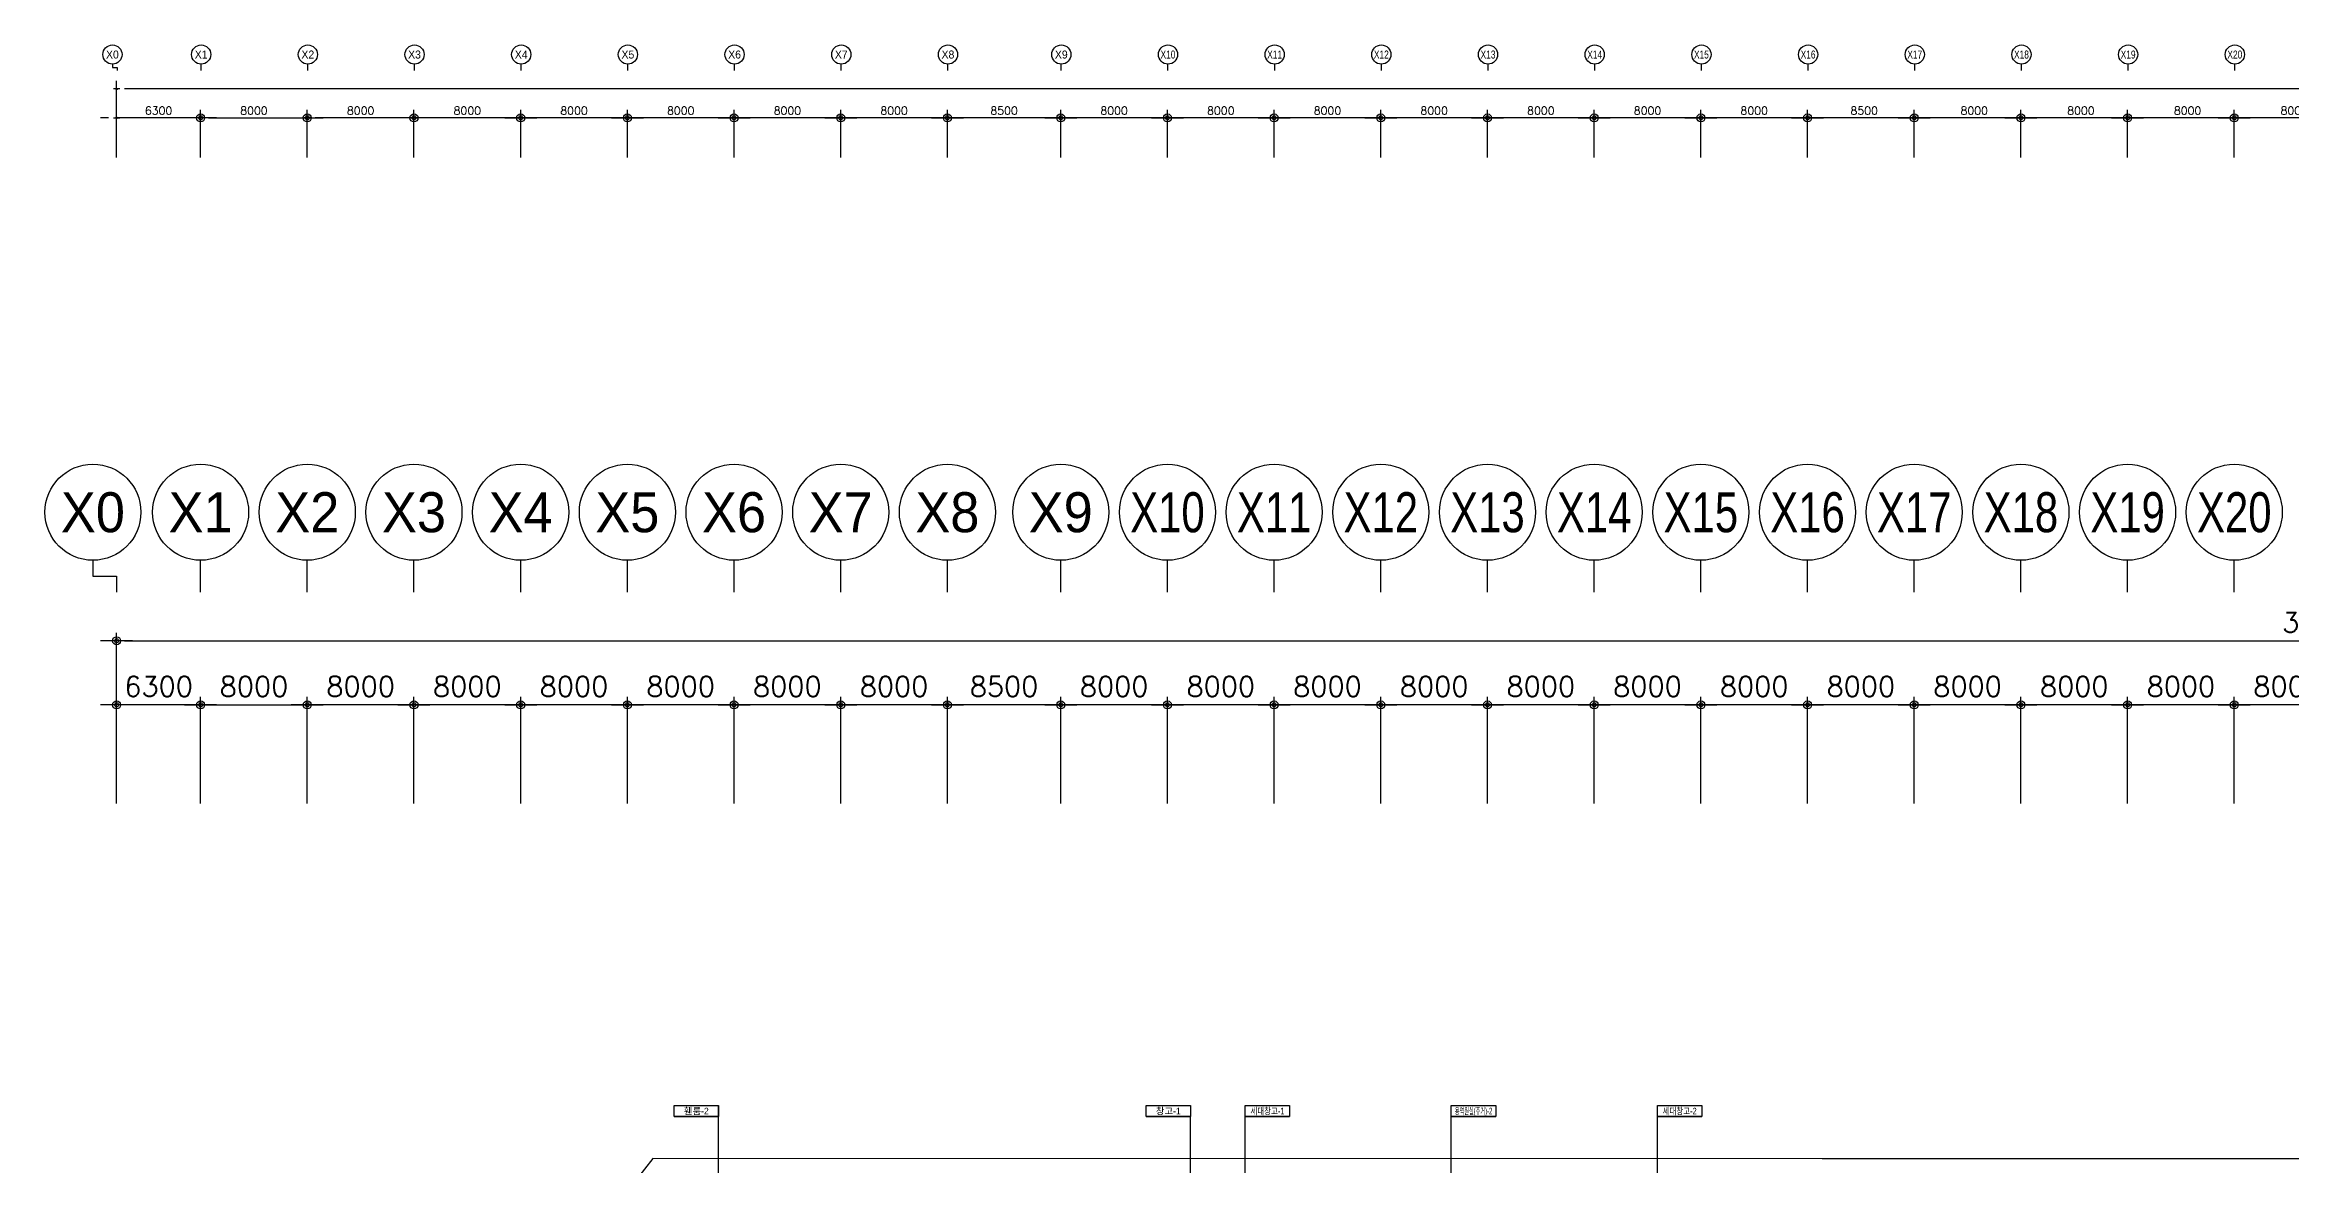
# Model space of a CAD drawing. Header units: millimetres. Extents: x -7614 to 421357, y 87385 to 341757.
# Drawn here: x 71993 to 240355, y 257878 to 341757 of the extents above; entities that cross this region are included whole.
import ezdxf
from ezdxf.enums import TextEntityAlignment as Align

# ---------------------------------------------------------------- set-up
doc = ezdxf.new("R2010")
doc.units = ezdxf.units.MM
doc.header["$LTSCALE"] = 600
doc.header["$MEASUREMENT"] = 0
doc.layers.get('0').update_dxf_attribs({"linetype": 'CONTINUOUS', "lineweight": 0})
doc.layers.get('DEFPOINTS').update_dxf_attribs({"linetype": 'CONTINUOUS'})
for name, color, linetype in [('DIM', 7, 'CONTINUOUS'), ('e-plan', 9, 'CONTINUOUS'), ('e-room-box', 7, 'CONTINUOUS'), ('e-text', 6, 'CONTINUOUS')]:
    doc.layers.add(name, color=color, linetype=linetype)
doc.styles.add('htw', font='Dotum.ttf')
doc.styles.add('kiahn', font='romans.shx', dxfattribs={"bigfont": 'cadhs.shx'})
doc.styles.add('YS1-UNIT$0$kiahn', font='romans.shx', dxfattribs={"bigfont": 'WHGTXT.shx'})
doc.styles.add('돋움', font='Dotum.ttf')
doc.dimstyles.new('YS1-UNIT$0$KIAHN', dxfattribs={"dimscale": 0.5, "dimtxt": 2.5, "dimasz": 1, "dimexe": 1, "dimexo": 1, "dimgap": 1, "dimtad": 1, "dimdec": 0, "dimzin": 1, "dimdsep": 46, "dimtxsty": 'YS1-UNIT$0$kiahn', "dimblk1": 'YS1-UNIT$0$DIMDOT', "dimblk2": 'YS1-UNIT$0$DIMDOT', "dimsah": 1, "dimcen": 0, "dimadec": 0, "dimazin": 0, "dimtfac": 1, "dimtdec": 0, "dimtix": 1, "dimtmove": 2, "dimatfit": 3, "dimldrblk": 'YS1-UNIT$0$DIMDOT', "dimfxl": 1, "dimtolj": 1, "dimtzin": 1, "dimarcsym": 0})

# ---------------------------------------------------------------- blocks, each defined once
blk = doc.blocks.new('YS1-UNIT$0$DIMDOT')
blk.add_line((-2, 0), (2, 0))
for radius in [0.5, 0.25]:
    blk.add_circle((0, 0), radius)
blk = doc.blocks.new('*D4')
at = {"layer": 'DEFPOINTS', "color": 0, "transparency": 16777216}
for p in [(-299440, 34020), (-299440, 26034), (-291440, 26034)]:
    blk.add_point(p, dxfattribs=at)
at = {"layer": 'e-plan', "color": 0, "lineweight": -2, "transparency": 16777216}
for p, q in [((-299440, 26634), (-299440, 34620)), ((-292040, 34020), (-298840, 34020)), ((-291440, 26634), (-291440, 34620))]:
    blk.add_line(p, q, dxfattribs=at)
at = {"layer": 'e-plan', "color": 0, "lineweight": -2, "transparency": 16777216, "xscale": 600, "yscale": 600, "zscale": 600, "rotation": 180}
blk.add_blockref('YS1-UNIT$0$DIMDOT', (-299440, 34020), dxfattribs=at)
at = {"layer": 'e-plan', "color": 0, "lineweight": -2, "transparency": 16777216, "xscale": 600, "yscale": 600, "zscale": 600}
blk.add_blockref('YS1-UNIT$0$DIMDOT', (-291440, 34020), dxfattribs=at)
at = {"layer": 'e-plan', "color": 0, "transparency": 16777216, "insert": (-295440, 35402), "char_height": 1500, "attachment_point": 5, "style": 'kiahn'}
blk.add_mtext('\\A1;8000', dxfattribs=at)
blk = doc.blocks.new('*D19')
at = {"layer": 'DEFPOINTS', "color": 0, "transparency": 16777216}
for p in [(-323440, 34020), (-323440, 26034), (-315440, 26034)]:
    blk.add_point(p, dxfattribs=at)
at = {"layer": 'e-plan', "color": 0, "lineweight": -2, "transparency": 16777216}
for p, q in [((-323440, 26634), (-323440, 34620)), ((-316040, 34020), (-322840, 34020)), ((-315440, 26634), (-315440, 34620))]:
    blk.add_line(p, q, dxfattribs=at)
at = {"layer": 'e-plan', "color": 0, "lineweight": -2, "transparency": 16777216, "xscale": 600, "yscale": 600, "zscale": 600, "rotation": 180}
blk.add_blockref('YS1-UNIT$0$DIMDOT', (-323440, 34020), dxfattribs=at)
at = {"layer": 'e-plan', "color": 0, "lineweight": -2, "transparency": 16777216, "xscale": 600, "yscale": 600, "zscale": 600}
blk.add_blockref('YS1-UNIT$0$DIMDOT', (-315440, 34020), dxfattribs=at)
at = {"layer": 'e-plan', "color": 0, "transparency": 16777216, "insert": (-319440, 35402), "char_height": 1500, "attachment_point": 5, "style": 'kiahn'}
blk.add_mtext('\\A1;8000', dxfattribs=at)
blk = doc.blocks.new('*D20')
at = {"layer": 'DEFPOINTS', "color": 0, "transparency": 16777216}
for p in [(-315440, 34020), (-315440, 26034), (-307440, 26034)]:
    blk.add_point(p, dxfattribs=at)
at = {"layer": 'e-plan', "color": 0, "lineweight": -2, "transparency": 16777216}
for p, q in [((-315440, 26634), (-315440, 34620)), ((-308040, 34020), (-314840, 34020)), ((-307440, 26634), (-307440, 34620))]:
    blk.add_line(p, q, dxfattribs=at)
at = {"layer": 'e-plan', "color": 0, "lineweight": -2, "transparency": 16777216, "xscale": 600, "yscale": 600, "zscale": 600, "rotation": 180}
blk.add_blockref('YS1-UNIT$0$DIMDOT', (-315440, 34020), dxfattribs=at)
at = {"layer": 'e-plan', "color": 0, "lineweight": -2, "transparency": 16777216, "xscale": 600, "yscale": 600, "zscale": 600}
blk.add_blockref('YS1-UNIT$0$DIMDOT', (-307440, 34020), dxfattribs=at)
at = {"layer": 'e-plan', "color": 0, "transparency": 16777216, "insert": (-311440, 35402), "char_height": 1500, "attachment_point": 5, "style": 'kiahn'}
blk.add_mtext('\\A1;8000', dxfattribs=at)
blk = doc.blocks.new('*D21')
at = {"layer": 'DEFPOINTS', "color": 0, "transparency": 16777216}
for p in [(-307440, 34020), (-307440, 26034), (-299440, 26034)]:
    blk.add_point(p, dxfattribs=at)
at = {"layer": 'e-plan', "color": 0, "lineweight": -2, "transparency": 16777216}
for p, q in [((-307440, 26634), (-307440, 34620)), ((-300040, 34020), (-306840, 34020)), ((-299440, 26634), (-299440, 34620))]:
    blk.add_line(p, q, dxfattribs=at)
at = {"layer": 'e-plan', "color": 0, "lineweight": -2, "transparency": 16777216, "xscale": 600, "yscale": 600, "zscale": 600, "rotation": 180}
blk.add_blockref('YS1-UNIT$0$DIMDOT', (-307440, 34020), dxfattribs=at)
at = {"layer": 'e-plan', "color": 0, "lineweight": -2, "transparency": 16777216, "xscale": 600, "yscale": 600, "zscale": 600}
blk.add_blockref('YS1-UNIT$0$DIMDOT', (-299440, 34020), dxfattribs=at)
at = {"layer": 'e-plan', "color": 0, "transparency": 16777216, "insert": (-303440, 35402), "char_height": 1500, "attachment_point": 5, "style": 'kiahn'}
blk.add_mtext('\\A1;8000', dxfattribs=at)
blk = doc.blocks.new('*D22')
at = {"layer": 'DEFPOINTS', "color": 0, "transparency": 16777216}
for p in [(-291440, 34020), (-291440, 26034), (-283440, 26034)]:
    blk.add_point(p, dxfattribs=at)
at = {"layer": 'e-plan', "color": 0, "lineweight": -2, "transparency": 16777216}
for p, q in [((-291440, 26634), (-291440, 34620)), ((-284040, 34020), (-290840, 34020)), ((-283440, 26634), (-283440, 34620))]:
    blk.add_line(p, q, dxfattribs=at)
at = {"layer": 'e-plan', "color": 0, "lineweight": -2, "transparency": 16777216, "xscale": 600, "yscale": 600, "zscale": 600, "rotation": 180}
blk.add_blockref('YS1-UNIT$0$DIMDOT', (-291440, 34020), dxfattribs=at)
at = {"layer": 'e-plan', "color": 0, "lineweight": -2, "transparency": 16777216, "xscale": 600, "yscale": 600, "zscale": 600}
blk.add_blockref('YS1-UNIT$0$DIMDOT', (-283440, 34020), dxfattribs=at)
at = {"layer": 'e-plan', "color": 0, "transparency": 16777216, "insert": (-287440, 35402), "char_height": 1500, "attachment_point": 5, "style": 'kiahn'}
blk.add_mtext('\\A1;8000', dxfattribs=at)
blk = doc.blocks.new('*D23')
at = {"layer": 'DEFPOINTS', "color": 0, "transparency": 16777216}
for p in [(-283440, 34020), (-283440, 26034), (-275440, 26034)]:
    blk.add_point(p, dxfattribs=at)
at = {"layer": 'e-plan', "color": 0, "lineweight": -2, "transparency": 16777216}
for p, q in [((-283440, 26634), (-283440, 34620)), ((-276040, 34020), (-282840, 34020)), ((-275440, 26634), (-275440, 34620))]:
    blk.add_line(p, q, dxfattribs=at)
at = {"layer": 'e-plan', "color": 0, "lineweight": -2, "transparency": 16777216, "xscale": 600, "yscale": 600, "zscale": 600, "rotation": 180}
blk.add_blockref('YS1-UNIT$0$DIMDOT', (-283440, 34020), dxfattribs=at)
at = {"layer": 'e-plan', "color": 0, "lineweight": -2, "transparency": 16777216, "xscale": 600, "yscale": 600, "zscale": 600}
blk.add_blockref('YS1-UNIT$0$DIMDOT', (-275440, 34020), dxfattribs=at)
at = {"layer": 'e-plan', "color": 0, "transparency": 16777216, "insert": (-279440, 35402), "char_height": 1500, "attachment_point": 5, "style": 'kiahn'}
blk.add_mtext('\\A1;8000', dxfattribs=at)
blk = doc.blocks.new('*D24')
at = {"layer": 'DEFPOINTS', "color": 0, "transparency": 16777216}
for p in [(-275440, 34020), (-275440, 26034), (-266940, 26034)]:
    blk.add_point(p, dxfattribs=at)
at = {"layer": 'e-plan', "color": 0, "lineweight": -2, "transparency": 16777216}
for p, q in [((-275440, 26634), (-275440, 34620)), ((-267540, 34020), (-274840, 34020)), ((-266940, 26634), (-266940, 34620))]:
    blk.add_line(p, q, dxfattribs=at)
at = {"layer": 'e-plan', "color": 0, "lineweight": -2, "transparency": 16777216, "xscale": 600, "yscale": 600, "zscale": 600, "rotation": 180}
blk.add_blockref('YS1-UNIT$0$DIMDOT', (-275440, 34020), dxfattribs=at)
at = {"layer": 'e-plan', "color": 0, "lineweight": -2, "transparency": 16777216, "xscale": 600, "yscale": 600, "zscale": 600}
blk.add_blockref('YS1-UNIT$0$DIMDOT', (-266940, 34020), dxfattribs=at)
at = {"layer": 'e-plan', "color": 0, "transparency": 16777216, "insert": (-271190, 35402), "char_height": 1500, "attachment_point": 5, "style": 'kiahn'}
blk.add_mtext('\\A1;8500', dxfattribs=at)
blk = doc.blocks.new('*D25')
at = {"layer": 'DEFPOINTS', "color": 0, "transparency": 16777216}
for p in [(-266940, 34020), (-266940, 26034), (-258940, 26034)]:
    blk.add_point(p, dxfattribs=at)
at = {"layer": 'e-plan', "color": 0, "lineweight": -2, "transparency": 16777216}
for p, q in [((-266940, 26634), (-266940, 34620)), ((-259540, 34020), (-266340, 34020)), ((-258940, 26634), (-258940, 34620))]:
    blk.add_line(p, q, dxfattribs=at)
at = {"layer": 'e-plan', "color": 0, "lineweight": -2, "transparency": 16777216, "xscale": 600, "yscale": 600, "zscale": 600, "rotation": 180}
blk.add_blockref('YS1-UNIT$0$DIMDOT', (-266940, 34020), dxfattribs=at)
at = {"layer": 'e-plan', "color": 0, "lineweight": -2, "transparency": 16777216, "xscale": 600, "yscale": 600, "zscale": 600}
blk.add_blockref('YS1-UNIT$0$DIMDOT', (-258940, 34020), dxfattribs=at)
at = {"layer": 'e-plan', "color": 0, "transparency": 16777216, "insert": (-262940, 35402), "char_height": 1500, "attachment_point": 5, "style": 'kiahn'}
blk.add_mtext('\\A1;8000', dxfattribs=at)
blk = doc.blocks.new('*D26')
at = {"layer": 'DEFPOINTS', "color": 0, "transparency": 16777216}
for p in [(-250940, 34020), (-250940, 26034), (-242940, 26034)]:
    blk.add_point(p, dxfattribs=at)
at = {"layer": 'e-plan', "color": 0, "lineweight": -2, "transparency": 16777216}
for p, q in [((-250940, 26634), (-250940, 34620)), ((-243540, 34020), (-250340, 34020)), ((-242940, 26634), (-242940, 34620))]:
    blk.add_line(p, q, dxfattribs=at)
at = {"layer": 'e-plan', "color": 0, "lineweight": -2, "transparency": 16777216, "xscale": 600, "yscale": 600, "zscale": 600, "rotation": 180}
blk.add_blockref('YS1-UNIT$0$DIMDOT', (-250940, 34020), dxfattribs=at)
at = {"layer": 'e-plan', "color": 0, "lineweight": -2, "transparency": 16777216, "xscale": 600, "yscale": 600, "zscale": 600}
blk.add_blockref('YS1-UNIT$0$DIMDOT', (-242940, 34020), dxfattribs=at)
at = {"layer": 'e-plan', "color": 0, "transparency": 16777216, "insert": (-246940, 35402), "char_height": 1500, "attachment_point": 5, "style": 'kiahn'}
blk.add_mtext('\\A1;8000', dxfattribs=at)
blk = doc.blocks.new('*D27')
at = {"layer": 'DEFPOINTS', "color": 0, "transparency": 16777216}
for p in [(-258940, 34020), (-258940, 26034), (-250940, 26034)]:
    blk.add_point(p, dxfattribs=at)
at = {"layer": 'e-plan', "color": 0, "lineweight": -2, "transparency": 16777216}
for p, q in [((-258940, 26634), (-258940, 34620)), ((-251540, 34020), (-258340, 34020)), ((-250940, 26634), (-250940, 34620))]:
    blk.add_line(p, q, dxfattribs=at)
at = {"layer": 'e-plan', "color": 0, "lineweight": -2, "transparency": 16777216, "xscale": 600, "yscale": 600, "zscale": 600, "rotation": 180}
blk.add_blockref('YS1-UNIT$0$DIMDOT', (-258940, 34020), dxfattribs=at)
at = {"layer": 'e-plan', "color": 0, "lineweight": -2, "transparency": 16777216, "xscale": 600, "yscale": 600, "zscale": 600}
blk.add_blockref('YS1-UNIT$0$DIMDOT', (-250940, 34020), dxfattribs=at)
at = {"layer": 'e-plan', "color": 0, "transparency": 16777216, "insert": (-254940, 35402), "char_height": 1500, "attachment_point": 5, "style": 'kiahn'}
blk.add_mtext('\\A1;8000', dxfattribs=at)
blk = doc.blocks.new('*D28')
at = {"layer": 'DEFPOINTS', "color": 0, "transparency": 16777216}
for p in [(-242940, 34020), (-242940, 26034), (-234940, 26034)]:
    blk.add_point(p, dxfattribs=at)
at = {"layer": 'e-plan', "color": 0, "lineweight": -2, "transparency": 16777216}
for p, q in [((-242940, 26634), (-242940, 34620)), ((-235540, 34020), (-242340, 34020)), ((-234940, 26634), (-234940, 34620))]:
    blk.add_line(p, q, dxfattribs=at)
at = {"layer": 'e-plan', "color": 0, "lineweight": -2, "transparency": 16777216, "xscale": 600, "yscale": 600, "zscale": 600, "rotation": 180}
blk.add_blockref('YS1-UNIT$0$DIMDOT', (-242940, 34020), dxfattribs=at)
at = {"layer": 'e-plan', "color": 0, "lineweight": -2, "transparency": 16777216, "xscale": 600, "yscale": 600, "zscale": 600}
blk.add_blockref('YS1-UNIT$0$DIMDOT', (-234940, 34020), dxfattribs=at)
at = {"layer": 'e-plan', "color": 0, "transparency": 16777216, "insert": (-238940, 35402), "char_height": 1500, "attachment_point": 5, "style": 'kiahn'}
blk.add_mtext('\\A1;8000', dxfattribs=at)
blk = doc.blocks.new('*D29')
at = {"layer": 'DEFPOINTS', "color": 0, "transparency": 16777216}
for p in [(-234940, 34020), (-234940, 26034), (-226940, 26034)]:
    blk.add_point(p, dxfattribs=at)
at = {"layer": 'e-plan', "color": 0, "lineweight": -2, "transparency": 16777216}
for p, q in [((-234940, 26634), (-234940, 34620)), ((-227540, 34020), (-234340, 34020)), ((-226940, 26634), (-226940, 34620))]:
    blk.add_line(p, q, dxfattribs=at)
at = {"layer": 'e-plan', "color": 0, "lineweight": -2, "transparency": 16777216, "xscale": 600, "yscale": 600, "zscale": 600, "rotation": 180}
blk.add_blockref('YS1-UNIT$0$DIMDOT', (-234940, 34020), dxfattribs=at)
at = {"layer": 'e-plan', "color": 0, "lineweight": -2, "transparency": 16777216, "xscale": 600, "yscale": 600, "zscale": 600}
blk.add_blockref('YS1-UNIT$0$DIMDOT', (-226940, 34020), dxfattribs=at)
at = {"layer": 'e-plan', "color": 0, "transparency": 16777216, "insert": (-230940, 35402), "char_height": 1500, "attachment_point": 5, "style": 'kiahn'}
blk.add_mtext('\\A1;8000', dxfattribs=at)
blk = doc.blocks.new('*D30')
at = {"layer": 'DEFPOINTS', "color": 0, "transparency": 16777216}
for p in [(-210940, 34020), (-210940, 26034), (-202940, 26034)]:
    blk.add_point(p, dxfattribs=at)
at = {"layer": 'e-plan', "color": 0, "lineweight": -2, "transparency": 16777216}
for p, q in [((-210940, 26634), (-210940, 34620)), ((-203540, 34020), (-210340, 34020)), ((-202940, 26634), (-202940, 34620))]:
    blk.add_line(p, q, dxfattribs=at)
at = {"layer": 'e-plan', "color": 0, "lineweight": -2, "transparency": 16777216, "xscale": 600, "yscale": 600, "zscale": 600, "rotation": 180}
blk.add_blockref('YS1-UNIT$0$DIMDOT', (-210940, 34020), dxfattribs=at)
at = {"layer": 'e-plan', "color": 0, "lineweight": -2, "transparency": 16777216, "xscale": 600, "yscale": 600, "zscale": 600}
blk.add_blockref('YS1-UNIT$0$DIMDOT', (-202940, 34020), dxfattribs=at)
at = {"layer": 'e-plan', "color": 0, "transparency": 16777216, "insert": (-206940, 35402), "char_height": 1500, "attachment_point": 5, "style": 'kiahn'}
blk.add_mtext('\\A1;8000', dxfattribs=at)
blk = doc.blocks.new('*D31')
at = {"layer": 'DEFPOINTS', "color": 0, "transparency": 16777216}
for p in [(-226940, 34020), (-226940, 26034), (-218940, 26034)]:
    blk.add_point(p, dxfattribs=at)
at = {"layer": 'e-plan', "color": 0, "lineweight": -2, "transparency": 16777216}
for p, q in [((-226940, 26634), (-226940, 34620)), ((-219540, 34020), (-226340, 34020)), ((-218940, 26634), (-218940, 34620))]:
    blk.add_line(p, q, dxfattribs=at)
at = {"layer": 'e-plan', "color": 0, "lineweight": -2, "transparency": 16777216, "xscale": 600, "yscale": 600, "zscale": 600, "rotation": 180}
blk.add_blockref('YS1-UNIT$0$DIMDOT', (-226940, 34020), dxfattribs=at)
at = {"layer": 'e-plan', "color": 0, "lineweight": -2, "transparency": 16777216, "xscale": 600, "yscale": 600, "zscale": 600}
blk.add_blockref('YS1-UNIT$0$DIMDOT', (-218940, 34020), dxfattribs=at)
at = {"layer": 'e-plan', "color": 0, "transparency": 16777216, "insert": (-222940, 35402), "char_height": 1500, "attachment_point": 5, "style": 'kiahn'}
blk.add_mtext('\\A1;8000', dxfattribs=at)
blk = doc.blocks.new('*D32')
at = {"layer": 'DEFPOINTS', "color": 0, "transparency": 16777216}
for p in [(-218940, 34020), (-218940, 26034), (-210940, 26034)]:
    blk.add_point(p, dxfattribs=at)
at = {"layer": 'e-plan', "color": 0, "lineweight": -2, "transparency": 16777216}
for p, q in [((-218940, 26634), (-218940, 34620)), ((-211540, 34020), (-218340, 34020)), ((-210940, 26634), (-210940, 34620))]:
    blk.add_line(p, q, dxfattribs=at)
at = {"layer": 'e-plan', "color": 0, "lineweight": -2, "transparency": 16777216, "xscale": 600, "yscale": 600, "zscale": 600, "rotation": 180}
blk.add_blockref('YS1-UNIT$0$DIMDOT', (-218940, 34020), dxfattribs=at)
at = {"layer": 'e-plan', "color": 0, "lineweight": -2, "transparency": 16777216, "xscale": 600, "yscale": 600, "zscale": 600}
blk.add_blockref('YS1-UNIT$0$DIMDOT', (-210940, 34020), dxfattribs=at)
at = {"layer": 'e-plan', "color": 0, "transparency": 16777216, "insert": (-214940, 35402), "char_height": 1500, "attachment_point": 5, "style": 'kiahn'}
blk.add_mtext('\\A1;8000', dxfattribs=at)
blk = doc.blocks.new('*D33')
at = {"layer": 'DEFPOINTS', "color": 0, "transparency": 16777216}
for p in [(-194940, 34020), (-194940, 26034), (-186940, 26034)]:
    blk.add_point(p, dxfattribs=at)
at = {"layer": 'e-plan', "color": 0, "lineweight": -2, "transparency": 16777216}
for p, q in [((-194940, 26634), (-194940, 34620)), ((-187540, 34020), (-194340, 34020)), ((-186940, 26634), (-186940, 34620))]:
    blk.add_line(p, q, dxfattribs=at)
at = {"layer": 'e-plan', "color": 0, "lineweight": -2, "transparency": 16777216, "xscale": 600, "yscale": 600, "zscale": 600, "rotation": 180}
blk.add_blockref('YS1-UNIT$0$DIMDOT', (-194940, 34020), dxfattribs=at)
at = {"layer": 'e-plan', "color": 0, "lineweight": -2, "transparency": 16777216, "xscale": 600, "yscale": 600, "zscale": 600}
blk.add_blockref('YS1-UNIT$0$DIMDOT', (-186940, 34020), dxfattribs=at)
at = {"layer": 'e-plan', "color": 0, "transparency": 16777216, "insert": (-190940, 35402), "char_height": 1500, "attachment_point": 5, "style": 'kiahn'}
blk.add_mtext('\\A1;8000', dxfattribs=at)
blk = doc.blocks.new('*D34')
at = {"layer": 'DEFPOINTS', "color": 0, "transparency": 16777216}
for p in [(-202940, 34020), (-202940, 26034), (-194940, 26034)]:
    blk.add_point(p, dxfattribs=at)
at = {"layer": 'e-plan', "color": 0, "lineweight": -2, "transparency": 16777216}
for p, q in [((-202940, 26634), (-202940, 34620)), ((-195540, 34020), (-202340, 34020)), ((-194940, 26634), (-194940, 34620))]:
    blk.add_line(p, q, dxfattribs=at)
at = {"layer": 'e-plan', "color": 0, "lineweight": -2, "transparency": 16777216, "xscale": 600, "yscale": 600, "zscale": 600, "rotation": 180}
blk.add_blockref('YS1-UNIT$0$DIMDOT', (-202940, 34020), dxfattribs=at)
at = {"layer": 'e-plan', "color": 0, "lineweight": -2, "transparency": 16777216, "xscale": 600, "yscale": 600, "zscale": 600}
blk.add_blockref('YS1-UNIT$0$DIMDOT', (-194940, 34020), dxfattribs=at)
at = {"layer": 'e-plan', "color": 0, "transparency": 16777216, "insert": (-198940, 35402), "char_height": 1500, "attachment_point": 5, "style": 'kiahn'}
blk.add_mtext('\\A1;8000', dxfattribs=at)
blk = doc.blocks.new('*D35')
at = {"layer": 'DEFPOINTS', "color": 0, "transparency": 16777216}
for p in [(-186940, 34020), (-186940, 26034), (-178940, 26034)]:
    blk.add_point(p, dxfattribs=at)
at = {"layer": 'e-plan', "color": 0, "lineweight": -2, "transparency": 16777216}
for p, q in [((-186940, 26634), (-186940, 34620)), ((-179540, 34020), (-186340, 34020)), ((-178940, 26634), (-178940, 34620))]:
    blk.add_line(p, q, dxfattribs=at)
at = {"layer": 'e-plan', "color": 0, "lineweight": -2, "transparency": 16777216, "xscale": 600, "yscale": 600, "zscale": 600, "rotation": 180}
blk.add_blockref('YS1-UNIT$0$DIMDOT', (-186940, 34020), dxfattribs=at)
at = {"layer": 'e-plan', "color": 0, "lineweight": -2, "transparency": 16777216, "xscale": 600, "yscale": 600, "zscale": 600}
blk.add_blockref('YS1-UNIT$0$DIMDOT', (-178940, 34020), dxfattribs=at)
at = {"layer": 'e-plan', "color": 0, "transparency": 16777216, "insert": (-182940, 35402), "char_height": 1500, "attachment_point": 5, "style": 'kiahn'}
blk.add_mtext('\\A1;8000', dxfattribs=at)
blk = doc.blocks.new('*D36')
at = {"layer": 'DEFPOINTS', "color": 0, "transparency": 16777216}
for p in [(-178940, 34020), (-178940, 26034), (-170940, 26034)]:
    blk.add_point(p, dxfattribs=at)
at = {"layer": 'e-plan', "color": 0, "lineweight": -2, "transparency": 16777216}
for p, q in [((-178940, 26634), (-178940, 34620)), ((-171540, 34020), (-178340, 34020)), ((-170940, 26634), (-170940, 34620))]:
    blk.add_line(p, q, dxfattribs=at)
at = {"layer": 'e-plan', "color": 0, "lineweight": -2, "transparency": 16777216, "xscale": 600, "yscale": 600, "zscale": 600, "rotation": 180}
blk.add_blockref('YS1-UNIT$0$DIMDOT', (-178940, 34020), dxfattribs=at)
at = {"layer": 'e-plan', "color": 0, "lineweight": -2, "transparency": 16777216, "xscale": 600, "yscale": 600, "zscale": 600}
blk.add_blockref('YS1-UNIT$0$DIMDOT', (-170940, 34020), dxfattribs=at)
at = {"layer": 'e-plan', "color": 0, "transparency": 16777216, "insert": (-174940, 35402), "char_height": 1500, "attachment_point": 5, "style": 'kiahn'}
blk.add_mtext('\\A1;8000', dxfattribs=at)
blk = doc.blocks.new('b')
at = {"layer": 'DIM'}
blk.add_line((0, 0), (0, 4), dxfattribs=at)
blk.add_circle((0, 10), 6, dxfattribs=at)
blk = doc.blocks.new('*D55')
at = {"layer": 'DEFPOINTS', "color": 0, "transparency": 16777216}
for p in [(-323440, 34020), (-331440, 26034), (-323440, 26034)]:
    blk.add_point(p, dxfattribs=at)
at = {"layer": 'e-plan', "color": 0, "lineweight": -2, "transparency": 16777216}
for p, q in [((-331440, 26634), (-331440, 34620)), ((-330840, 34020), (-324040, 34020)), ((-323440, 26634), (-323440, 34620))]:
    blk.add_line(p, q, dxfattribs=at)
at = {"layer": 'e-plan', "color": 0, "lineweight": -2, "transparency": 16777216, "xscale": 600, "yscale": 600, "zscale": 600, "rotation": 180}
blk.add_blockref('YS1-UNIT$0$DIMDOT', (-331440, 34020), dxfattribs=at)
at = {"layer": 'e-plan', "color": 0, "lineweight": -2, "transparency": 16777216, "xscale": 600, "yscale": 600, "zscale": 600}
blk.add_blockref('YS1-UNIT$0$DIMDOT', (-323440, 34020), dxfattribs=at)
at = {"layer": 'e-plan', "color": 0, "transparency": 16777216, "insert": (-327440, 35402), "char_height": 1500, "attachment_point": 5, "style": 'kiahn'}
blk.add_mtext('\\A1;8000', dxfattribs=at)
blk = doc.blocks.new('*D56')
at = {"layer": 'DEFPOINTS', "color": 0, "transparency": 16777216}
for p in [(-337740, 34020), (-337740, 26034), (-331440, 26034)]:
    blk.add_point(p, dxfattribs=at)
at = {"layer": 'e-plan', "color": 0, "lineweight": -2, "transparency": 16777216}
for p, q in [((-337740, 26634), (-337740, 34620)), ((-332040, 34020), (-337140, 34020)), ((-331440, 26634), (-331440, 34620))]:
    blk.add_line(p, q, dxfattribs=at)
at = {"layer": 'e-plan', "color": 0, "lineweight": -2, "transparency": 16777216, "xscale": 600, "yscale": 600, "zscale": 600, "rotation": 180}
blk.add_blockref('YS1-UNIT$0$DIMDOT', (-337740, 34020), dxfattribs=at)
at = {"layer": 'e-plan', "color": 0, "lineweight": -2, "transparency": 16777216, "xscale": 600, "yscale": 600, "zscale": 600}
blk.add_blockref('YS1-UNIT$0$DIMDOT', (-331440, 34020), dxfattribs=at)
at = {"layer": 'e-plan', "color": 0, "transparency": 16777216, "insert": (-334590, 35403), "char_height": 1500, "attachment_point": 5, "style": 'kiahn'}
blk.add_mtext('\\A1;6300', dxfattribs=at)
blk = doc.blocks.new('*D63')
at = {"layer": 'DEFPOINTS', "color": 0, "transparency": 16777216}
for p in [(-5240, 38820), (-337740, 26034), (-5240, 26034)]:
    blk.add_point(p, dxfattribs=at)
at = {"layer": 'e-plan', "color": 0, "lineweight": -2, "transparency": 16777216}
for p, q in [((-337740, 26634), (-337740, 39420)), ((-337140, 38820), (-5840, 38820)), ((-5240, 26634), (-5240, 39420))]:
    blk.add_line(p, q, dxfattribs=at)
at = {"layer": 'e-plan', "color": 0, "lineweight": -2, "transparency": 16777216, "xscale": 600, "yscale": 600, "zscale": 600, "rotation": 180}
blk.add_blockref('YS1-UNIT$0$DIMDOT', (-337740, 38820), dxfattribs=at)
at = {"layer": 'e-plan', "color": 0, "lineweight": -2, "transparency": 16777216, "xscale": 600, "yscale": 600, "zscale": 600}
blk.add_blockref('YS1-UNIT$0$DIMDOT', (-5240, 38820), dxfattribs=at)
at = {"layer": 'e-plan', "color": 0, "transparency": 16777216, "insert": (-171490, 40203), "char_height": 1500, "attachment_point": 5, "style": 'kiahn'}
blk.add_mtext('\\A1;332500', dxfattribs=at)
blk = doc.blocks.new('A$C322519D2')
at = {"layer": 'e-plan'}
blk.add_lwpolyline([(-339517.3, 44856.3), (-339517.3, 43656.3), (-337740, 43656.3), (-337740, 42456.3)], dxfattribs=at)
blk.add_circle((-339517.3, 48456.3), 3600, dxfattribs=at)
at = {"layer": 'e-plan', "xscale": 600, "yscale": 600, "zscale": 600}
for p in [(-331440, 42456.3), (-323440, 42456.3), (-315440, 42456.3), (-307440, 42456.3), (-299440, 42456.3), (-291440, 42456.3), (-283440, 42456.3), (-275440, 42456.3), (-266940, 42456.3), (-258940, 42456.3), (-250940, 42456.3), (-242940, 42456.3), (-234940, 42456.3), (-226940, 42456.3), (-218940, 42456.3), (-210940, 42456.3), (-202940, 42456.3), (-194940, 42456.3), (-186940, 42456.3), (-178940, 42456.3)]:
    blk.add_blockref('b', p, dxfattribs=at)
at = {"layer": 'e-plan', "style": 'htw'}
for s, p in [('X0', (-339517.3, 48456.3)), ('X1', (-331440, 48456.3)), ('X2', (-323440, 48456.3)), ('X3', (-315440, 48456.3)), ('X4', (-307440, 48456.3)), ('X5', (-299440, 48456.3)), ('X6', (-291440, 48456.3)), ('X7', (-283440, 48456.3)), ('X8', (-275440, 48456.3)), ('X9', (-266940, 48456.3))]:
    blk.add_text(s, height=3000, dxfattribs=at).set_placement(p, align=Align.MIDDLE_CENTER)
at = {"layer": 'e-plan', "style": 'htw', "width": 0.8}
for s, p in [('X10', (-258940, 48456.3)), ('X11', (-250940, 48456.3)), ('X12', (-242940, 48456.3)), ('X13', (-234940, 48456.3)), ('X14', (-226940, 48456.3)), ('X15', (-218940, 48456.3)), ('X16', (-210940, 48456.3)), ('X17', (-202940, 48456.3)), ('X18', (-194940, 48456.3)), ('X19', (-186940, 48456.3)), ('X20', (-178940, 48456.3))]:
    blk.add_text(s, height=3000, dxfattribs=at).set_placement(p, align=Align.MIDDLE_CENTER)
at = {"layer": 'e-plan'}
for base, p1, p2, picture, middle in [((-5240, 38819.6), (-337740, 26034.3), (-5240, 26034.3), '*D63', (-171490, 40203.2)), ((-323440, 34019.6), (-331440, 26034.3), (-323440, 26034.3), '*D55', (-327440, 35402.2))]:
    dim = blk.add_linear_dim(base=base, p1=p1, p2=p2, angle=180, dimstyle='YS1-UNIT$0$KIAHN', override={"dimscale": 600, "dimtxsty": 'kiahn'}, dxfattribs=at)
    dim.commit()
    dim.dimension.update_dxf_attribs({"geometry": picture, "text_midpoint": middle})
for base, p1, p2, picture, middle in [((-337740, 34019.6), (-331440, 26034.3), (-337740, 26034.3), '*D56', (-334590, 35403.2)), ((-323440, 34019.6), (-315440, 26034.3), (-323440, 26034.3), '*D19', (-319440, 35402.2)), ((-315440, 34019.6), (-307440, 26034.3), (-315440, 26034.3), '*D20', (-311440, 35402.2)), ((-307440, 34019.6), (-299440, 26034.3), (-307440, 26034.3), '*D21', (-303440, 35402.2)), ((-299440, 34019.6), (-291440, 26034.3), (-299440, 26034.3), '*D4', (-295440, 35402.2)), ((-291440, 34019.6), (-283440, 26034.3), (-291440, 26034.3), '*D22', (-287440, 35402.2)), ((-283440, 34019.6), (-275440, 26034.3), (-283440, 26034.3), '*D23', (-279440, 35402.2)), ((-275440, 34019.6), (-266940, 26034.3), (-275440, 26034.3), '*D24', (-271190, 35402.2)), ((-266940, 34019.6), (-258940, 26034.3), (-266940, 26034.3), '*D25', (-262940, 35402.2)), ((-258940, 34019.6), (-250940, 26034.3), (-258940, 26034.3), '*D27', (-254940, 35402.2)), ((-250940, 34019.6), (-242940, 26034.3), (-250940, 26034.3), '*D26', (-246940, 35402.2)), ((-242940, 34019.6), (-234940, 26034.3), (-242940, 26034.3), '*D28', (-238940, 35402.2)), ((-234940, 34019.6), (-226940, 26034.3), (-234940, 26034.3), '*D29', (-230940, 35402.2)), ((-226940, 34019.6), (-218940, 26034.3), (-226940, 26034.3), '*D31', (-222940, 35402.2)), ((-218940, 34019.6), (-210940, 26034.3), (-218940, 26034.3), '*D32', (-214940, 35402.2)), ((-210940, 34019.6), (-202940, 26034.3), (-210940, 26034.3), '*D30', (-206940, 35402.2)), ((-202940, 34019.6), (-194940, 26034.3), (-202940, 26034.3), '*D34', (-198940, 35402.2)), ((-194940, 34019.6), (-186940, 26034.3), (-194940, 26034.3), '*D33', (-190940, 35402.2)), ((-186940, 34019.6), (-178940, 26034.3), (-186940, 26034.3), '*D35', (-182940, 35402.2)), ((-178940, 34019.6), (-170940, 26034.3), (-178940, 26034.3), '*D36', (-174940, 35402.2))]:
    dim = blk.add_linear_dim(base=base, p1=p1, p2=p2, dimstyle='YS1-UNIT$0$KIAHN', override={"dimscale": 600, "dimtxsty": 'kiahn'}, dxfattribs=at)
    dim.commit()
    dim.dimension.update_dxf_attribs({"geometry": picture, "text_midpoint": middle})

msp = doc.modelspace()

# ---------------------------------------------------------------- linework, layer by layer
at = {"layer": 'e-plan'}
for p, q in [((77055, 340317), (77055, 340077)), ((83711, 339837), (83711, 340317)), ((91711, 339837), (91711, 340317)), ((99711, 339837), (99711, 340317)), ((107711, 339837), (107711, 340317)), ((115711, 339837), (115711, 340317)), ((123711, 339837), (123711, 340317)), ((131711, 339837), (131711, 340317)), ((139711, 339837), (139711, 340317)), ((148211, 339837), (148211, 340317)), ((156211, 339837), (156211, 340317)), ((164211, 339837), (164211, 340317)), ((172211, 339837), (172211, 340317)), ((180211, 339837), (180211, 340317)), ((188211, 339837), (188211, 340317)), ((196211, 339837), (196211, 340317)), ((204211, 339837), (204211, 340317)), ((212211, 339837), (212211, 340317)), ((220211, 339837), (220211, 340317)), ((228211, 339837), (228211, 340317)), ((236211, 339837), (236211, 340317)), ((77055, 340077), (77411, 340077)), ((77370, 333322), (77370, 339055)), ((77411, 340077), (77411, 339837)), ((409270, 338455), (77970, 338455)), ((77370, 333322), (77370, 336892)), ((83670, 333327), (83670, 336892)), ((83670, 333327), (83670, 336892)), ((91670, 333327), (91670, 336892)), ((91670, 333327), (91670, 336892)), ((99670, 333327), (99670, 336892)), ((99670, 333327), (99670, 336892)), ((107670, 333327), (107670, 336892)), ((107670, 333327), (107670, 336892)), ((115670, 333327), (115670, 336892)), ((115670, 333327), (115670, 336892)), ((123670, 333327), (123670, 336892)), ((123670, 333327), (123670, 336892)), ((131670, 333327), (131670, 336892)), ((131670, 333327), (131670, 336892)), ((139670, 333327), (139670, 336892)), ((139670, 333327), (139670, 336892)), ((148170, 333327), (148170, 336892)), ((148170, 333327), (148170, 336892)), ((156170, 333327), (156170, 336892)), ((156170, 333327), (156170, 336892)), ((164170, 333327), (164170, 336892)), ((164170, 333327), (164170, 336892)), ((172170, 333327), (172170, 336892)), ((172170, 333327), (172170, 336892)), ((180170, 333327), (180170, 336892)), ((180170, 333327), (180170, 336892)), ((188170, 333327), (188170, 336892)), ((188170, 333327), (188170, 336892)), ((196170, 333327), (196170, 336892)), ((196170, 333327), (196170, 336892)), ((204170, 333327), (204170, 336892)), ((204170, 333327), (204170, 336892)), ((212170, 333327), (212170, 336892)), ((212170, 333327), (212170, 336892)), ((220170, 333327), (220170, 336892)), ((220170, 333327), (220170, 336892)), ((228170, 333327), (228170, 336892)), ((228170, 333327), (228170, 336892)), ((236170, 333327), (236170, 336892)), ((236170, 333327), (236170, 336892)), ((76770, 336292), (76170, 336292)), ((83670, 336292), (77370, 336292)), ((84270, 336292), (84870, 336292)), ((84270, 336292), (91070, 336292)), ((99070, 336292), (92270, 336292)), ((107070, 336292), (100270, 336292)), ((115070, 336292), (108270, 336292)), ((123070, 336292), (116270, 336292)), ((131070, 336292), (124270, 336292)), ((139070, 336292), (132270, 336292)), ((147570, 336292), (140270, 336292)), ((155570, 336292), (148770, 336292)), ((163570, 336292), (156770, 336292)), ((171570, 336292), (164770, 336292)), ((179570, 336292), (172770, 336292)), ((187570, 336292), (180770, 336292)), ((195570, 336292), (188770, 336292)), ((203570, 336292), (196770, 336292)), ((211570, 336292), (204770, 336292)), ((219570, 336292), (212770, 336292)), ((227570, 336292), (220770, 336292)), ((235570, 336292), (228770, 336292)), ((243570, 336292), (236770, 336292)), ((117583, 258287), (111121, 250053)), ((205278, 258281), (117583, 258287)), ((319923, 258277), (205278, 258281))]:
    msp.add_line(p, q, dxfattribs=at)
for centre in [(77055, 341037), (83711, 341037), (91711, 341037), (99711, 341037), (107711, 341037), (115711, 341037), (123711, 341037), (131711, 341037), (139711, 341037), (148211, 341037), (156211, 341037), (164211, 341037), (172211, 341037), (180211, 341037), (188211, 341037), (196211, 341037), (204211, 341037), (212211, 341037), (220211, 341037), (228211, 341037), (236211, 341037)]:
    msp.add_circle(centre, 720, dxfattribs=at)
at = {"layer": 'e-room-box'}
for p, q in [((119172, 262265), (122506, 262265)), ((119172, 261432), (119172, 262265)), ((119172, 261432), (122506, 261432)), ((122506, 261432), (119172, 261432)), ((122506, 253208), (122506, 262265)), ((122506, 262265), (122506, 261432)), ((154568, 262265), (157902, 262265)), ((154568, 261432), (154568, 262265)), ((154568, 261432), (157902, 261432)), ((157902, 261432), (154568, 261432)), ((157902, 262265), (157902, 261432)), ((157902, 231721), (157902, 261432)), ((162001, 262265), (165334, 262265)), ((162001, 261432), (162001, 262265)), ((162001, 226659), (162001, 261432)), ((162001, 261432), (165334, 261432)), ((165334, 261432), (162001, 261432)), ((165334, 262265), (165334, 261432)), ((177458, 234117), (177458, 262265)), ((177458, 262265), (180791, 262265)), ((177458, 261432), (177458, 262265)), ((177458, 261432), (180791, 261432)), ((180791, 261432), (177458, 261432)), ((180791, 262265), (180791, 261432)), ((192915, 262265), (196248, 262265)), ((192915, 261432), (192915, 262265)), ((192915, 261432), (196248, 261432)), ((192915, 228566), (192915, 261432)), ((196248, 261432), (192915, 261432)), ((196248, 262265), (196248, 261432))]:
    msp.add_line(p, q, dxfattribs=at)

# ---------------------------------------------------------------- block references
at = {"layer": 'e-plan', "rotation": 180}
for p, xscale, yscale, zscale in [((77370, 338455), 120, 120, 120), ((83670, 336292), 600, 600, 600), ((83670, 336292), 120, 120, 120), ((91670, 336292), 120, 120, 120), ((99670, 336292), 600, 600, 600), ((107670, 336292), 600, 600, 600), ((115670, 336292), 600, 600, 600), ((123670, 336292), 600, 600, 600), ((131670, 336292), 600, 600, 600), ((139670, 336292), 600, 600, 600), ((148170, 336292), 600, 600, 600), ((156170, 336292), 600, 600, 600), ((164170, 336292), 600, 600, 600), ((172170, 336292), 600, 600, 600), ((180170, 336292), 600, 600, 600), ((188170, 336292), 600, 600, 600), ((196170, 336292), 600, 600, 600), ((204170, 336292), 600, 600, 600), ((212170, 336292), 600, 600, 600), ((220170, 336292), 600, 600, 600), ((228170, 336292), 600, 600, 600), ((236170, 336292), 600, 600, 600)]:
    msp.add_blockref('YS1-UNIT$0$DIMDOT', p, dxfattribs=dict(at, xscale=xscale, yscale=yscale, zscale=zscale))
at = {"layer": 'e-plan'}
for p, xscale, yscale, zscale in [((77370, 336292), 120, 120, 120), ((91670, 336292), 600, 600, 600), ((99670, 336292), 120, 120, 120), ((107670, 336292), 600, 600, 600), ((115670, 336292), 600, 600, 600), ((123670, 336292), 600, 600, 600), ((131670, 336292), 600, 600, 600), ((139670, 336292), 600, 600, 600), ((148170, 336292), 600, 600, 600), ((156170, 336292), 600, 600, 600), ((164170, 336292), 600, 600, 600), ((172170, 336292), 600, 600, 600), ((180170, 336292), 600, 600, 600), ((188170, 336292), 600, 600, 600), ((196170, 336292), 600, 600, 600), ((204170, 336292), 600, 600, 600), ((212170, 336292), 600, 600, 600), ((220170, 336292), 600, 600, 600), ((228170, 336292), 600, 600, 600), ((236170, 336292), 600, 600, 600)]:
    msp.add_blockref('YS1-UNIT$0$DIMDOT', p, dxfattribs=dict(at, xscale=xscale, yscale=yscale, zscale=zscale))
msp.add_blockref('A$C322519D2', (415110, 258277), dxfattribs=at)

# ---------------------------------------------------------------- texts
at = {"layer": 'e-plan', "style": 'htw'}
for s, p in [('X0', (77055, 341037)), ('X1', (83711, 341037)), ('X2', (91711, 341037)), ('X3', (99711, 341037)), ('X4', (107711, 341037)), ('X5', (115711, 341037)), ('X6', (123711, 341037)), ('X7', (131711, 341037)), ('X8', (139711, 341037)), ('X9', (148211, 341037))]:
    msp.add_text(s, height=600, dxfattribs=at).set_placement(p, align=Align.MIDDLE_CENTER)
at = {"layer": 'e-plan', "style": 'htw', "width": 0.8}
for s, p in [('X10', (156211, 341037)), ('X11', (164211, 341037)), ('X12', (172211, 341037)), ('X13', (180211, 341037)), ('X14', (188211, 341037)), ('X15', (196211, 341037)), ('X16', (204211, 341037)), ('X17', (212211, 341037)), ('X18', (220211, 341037)), ('X19', (228211, 341037)), ('X20', (236211, 341037))]:
    msp.add_text(s, height=600, dxfattribs=at).set_placement(p, align=Align.MIDDLE_CENTER)
at = {"layer": 'e-plan', "char_height": 600, "attachment_point": 5, "style": 'kiahn'}
for s, insert in [('\\A1;6300', (80520, 336832)), ('\\A1;8000', (87670, 336832)), ('\\A1;8000', (95670, 336832)), ('\\A1;8000', (103670, 336832)), ('\\A1;8000', (111670, 336832)), ('\\A1;8000', (119670, 336832)), ('\\A1;8000', (127670, 336832)), ('\\A1;8000', (135670, 336832)), ('\\A1;8500', (143920, 336832)), ('\\A1;8000', (152170, 336832)), ('\\A1;8000', (160170, 336832)), ('\\A1;8000', (168170, 336832)), ('\\A1;8000', (176170, 336832)), ('\\A1;8000', (184170, 336832)), ('\\A1;8000', (192170, 336832)), ('\\A1;8000', (200170, 336832)), ('\\A1;8500', (208420, 336832)), ('\\A1;8000', (216670, 336832)), ('\\A1;8000', (224670, 336832)), ('\\A1;8000', (232670, 336832)), ('\\A1;8000', (240670, 336832))]:
    msp.add_mtext(s, dxfattribs=dict(at, insert=insert))
at = {"layer": 'e-text', "style": '돋움'}
for s, p in [('휀룸-2', (120839, 261848)), ('창고-1', (156235, 261848))]:
    msp.add_text(s, height=500, dxfattribs=at).set_placement(p, align=Align.MIDDLE_CENTER)
for s, width, p in [('세대창고-1', 0.8, (163668, 261848)), ('용역원실(주거)-2', 0.55, (179125, 261848)), ('세대창고-2', 0.8, (194582, 261848))]:
    msp.add_text(s, height=500, dxfattribs=dict(at, width=width)).set_placement(p, align=Align.MIDDLE_CENTER)

doc.saveas('drawing.dxf')
